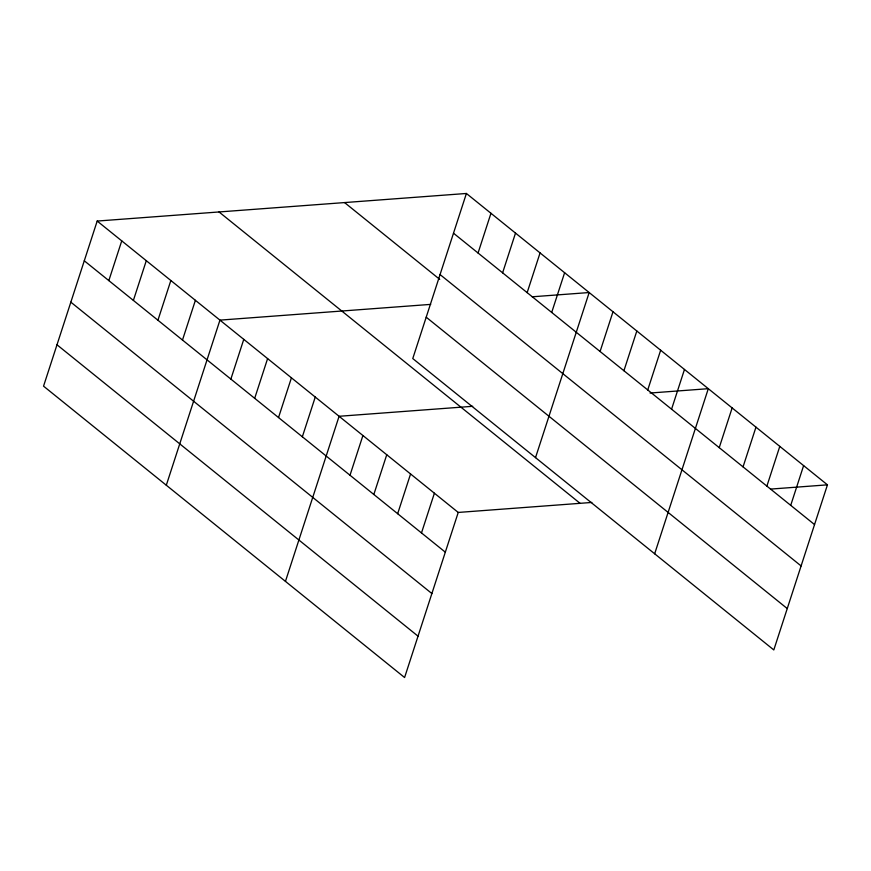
<?xml version="1.0" encoding="UTF-8"?>
<svg xmlns="http://www.w3.org/2000/svg" width="871" height="871" viewBox="0 0 871 871"><rect width="100%" height="100%" fill="white"/><g stroke="black" fill="none" stroke-linecap="round" stroke-linejoin="round"><path stroke-width="1.31" d="M466.41 193.471L412.767 358.558L773.807 649.94L827.45 484.842L466.41 193.471L97.193 221.06L43.55 386.158L404.59 677.529L458.233 512.442L591.845 502.447M108.831 280.604L121.744 240.875M133.383 300.419L146.295 260.69M157.934 320.234L170.847 280.506M182.485 340.049L195.398 300.31M166.307 485.223L219.949 320.125L430.71 304.382M230.869 379.092L243.771 339.363M254.691 398.319L267.604 358.591M278.524 417.547L291.426 377.818M302.346 436.785L315.258 397.056M285.448 581.382L339.091 416.284L472.703 406.3M350.011 475.239L362.913 435.511M373.833 494.478L386.746 454.749M478.059 253.015L490.961 213.275M397.666 513.705L410.568 473.976M502.611 272.83L515.512 233.09M421.488 532.932L434.4 493.204M527.151 292.634L540.064 252.906M551.702 312.449L564.615 272.721M535.523 457.634L589.166 292.536L532.214 296.793M600.086 351.492L612.999 311.764M623.919 370.73L636.821 331.002M647.741 389.958L660.654 350.229M671.574 409.185L684.475 369.456M654.665 553.782L708.308 388.684L650.038 393.039M719.228 447.65L732.141 407.922M743.05 466.878L755.963 427.149M766.883 486.116L779.795 446.377M790.716 505.343L803.617 465.615M770.497 489.099L827.45 484.842M453.508 233.199L814.537 524.571M440.062 274.572L801.102 565.943M344.568 202.573L439.703 279.351M426.213 317.196L787.253 608.568M219.035 211.958L580.075 503.329M97.193 221.06L458.233 512.442M84.28 260.788L445.321 552.17M70.845 302.161L431.874 593.543M56.996 344.785L418.026 636.168"/></g></svg>
